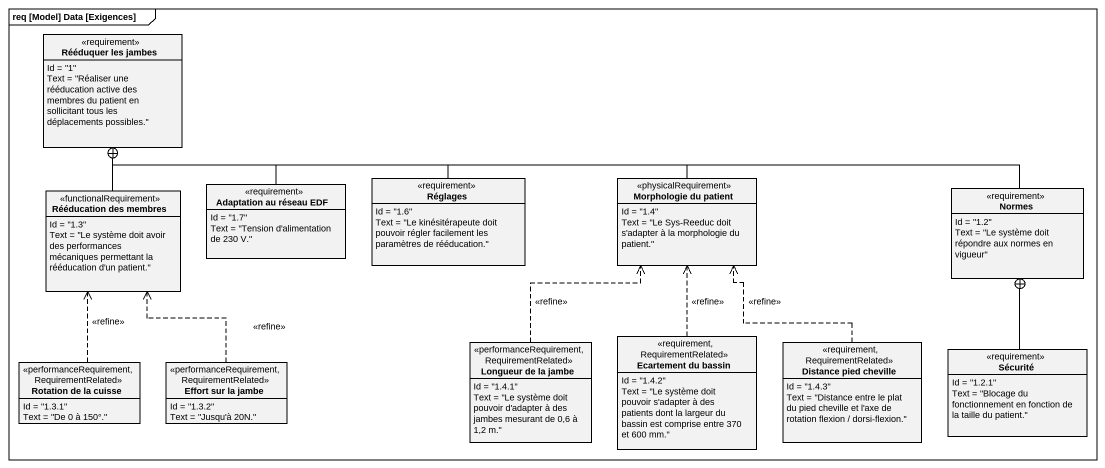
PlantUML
@startuml
mainframe req [Model] Data [Exigences]
hide circle
hide empty members
class "Rééduquer les jambes" as Rééduquer_les_jambes <<requirement>> {
  Id = "1"
  Text = "Réaliser une rééducation active des membres du patient en sollicitant tous les déplacements possibles."
}
class "Rééducation des membres" as Rééducation_des_membres <<functionalRequirement>> {
  Id = "1.3"
  Text = "Le système doit avoir des performances mécaniques permettant la rééducation d'un patient."
}
class "Adaptation au réseau EDF" as Adaptation_au_réseau_EDF <<requirement>> {
  Id = "1.7"
  Text = "Tension d'alimentation de 230 V."
}
class Réglages <<requirement>> {
  Id = "1.6"
  Text = "Le kinésitérapeute doit pouvoir régler facilement les paramètres de rééducation."
}
class "Morphologie du patient" as Morphologie_du_patient <<physicalRequirement>> {
  Id = "1.4"
  Text = "Le Sys-Reeduc doit s'adapter à la morphologie du patient."
}
class Normes <<requirement>> {
  Id = "1.2"
  Text = "Le système doit répondre aux normes en vigueur"
}
class "Longueur de la jambe" as Longueur_de_la_jambe <<performanceRequirement, RequirementRelated>> {
  Id = "1.4.1"
  Text = "Le système doit pouvoir d'adapter à des jambes mesurant de 0,6 à 1,2 m."
}
class "Ecartement du bassin" as Ecartement_du_bassin <<requirement, RequirementRelated>> {
  Id = "1.4.2"
  Text = "Le système doit pouvoir s'adapter à des patients dont la largeur du bassin est comprise entre 370 et 600 mm."
}
class "Distance pied cheville" as Distance_pied_cheville <<requirement, RequirementRelated>> {
  Id = "1.4.3"
  Text = "Distance entre le plat du pied cheville et l'axe de rotation flexion / dorsi-flexion."
}
class Sécurité <<requirement>> {
  Id = "1.2.1"
  Text = "Blocage du fonctionnement en fonction de la taille du patient."
}
class "Rotation de la cuisse" as Rotation_de_la_cuisse <<performanceRequirement, RequirementRelated>> {
  Id = "1.3.1"
  Text = "De 0 à 150°."
}
class "Effort sur la jambe" as Effort_sur_la_jambe <<performanceRequirement, RequirementRelated>> {
  Id = "1.3.2"
  Text = "Jusqu'à 20N."
}
Rééducation_des_membres -up-+ Rééduquer_les_jambes
Adaptation_au_réseau_EDF -up-+ Rééduquer_les_jambes
Réglages -left-+ Rééduquer_les_jambes
Morphologie_du_patient -left-+ Rééduquer_les_jambes
Normes -left-+ Rééduquer_les_jambes
Longueur_de_la_jambe .up.> Morphologie_du_patient : <<refine>>
Ecartement_du_bassin .up.> Morphologie_du_patient : <<refine>>
Distance_pied_cheville .up.> Morphologie_du_patient : <<refine>>
Sécurité -up-+ Normes
Rotation_de_la_cuisse .up.> Rééducation_des_membres : <<refine>>
Effort_sur_la_jambe .up.> Rééducation_des_membres : <<refine>>
@enduml
